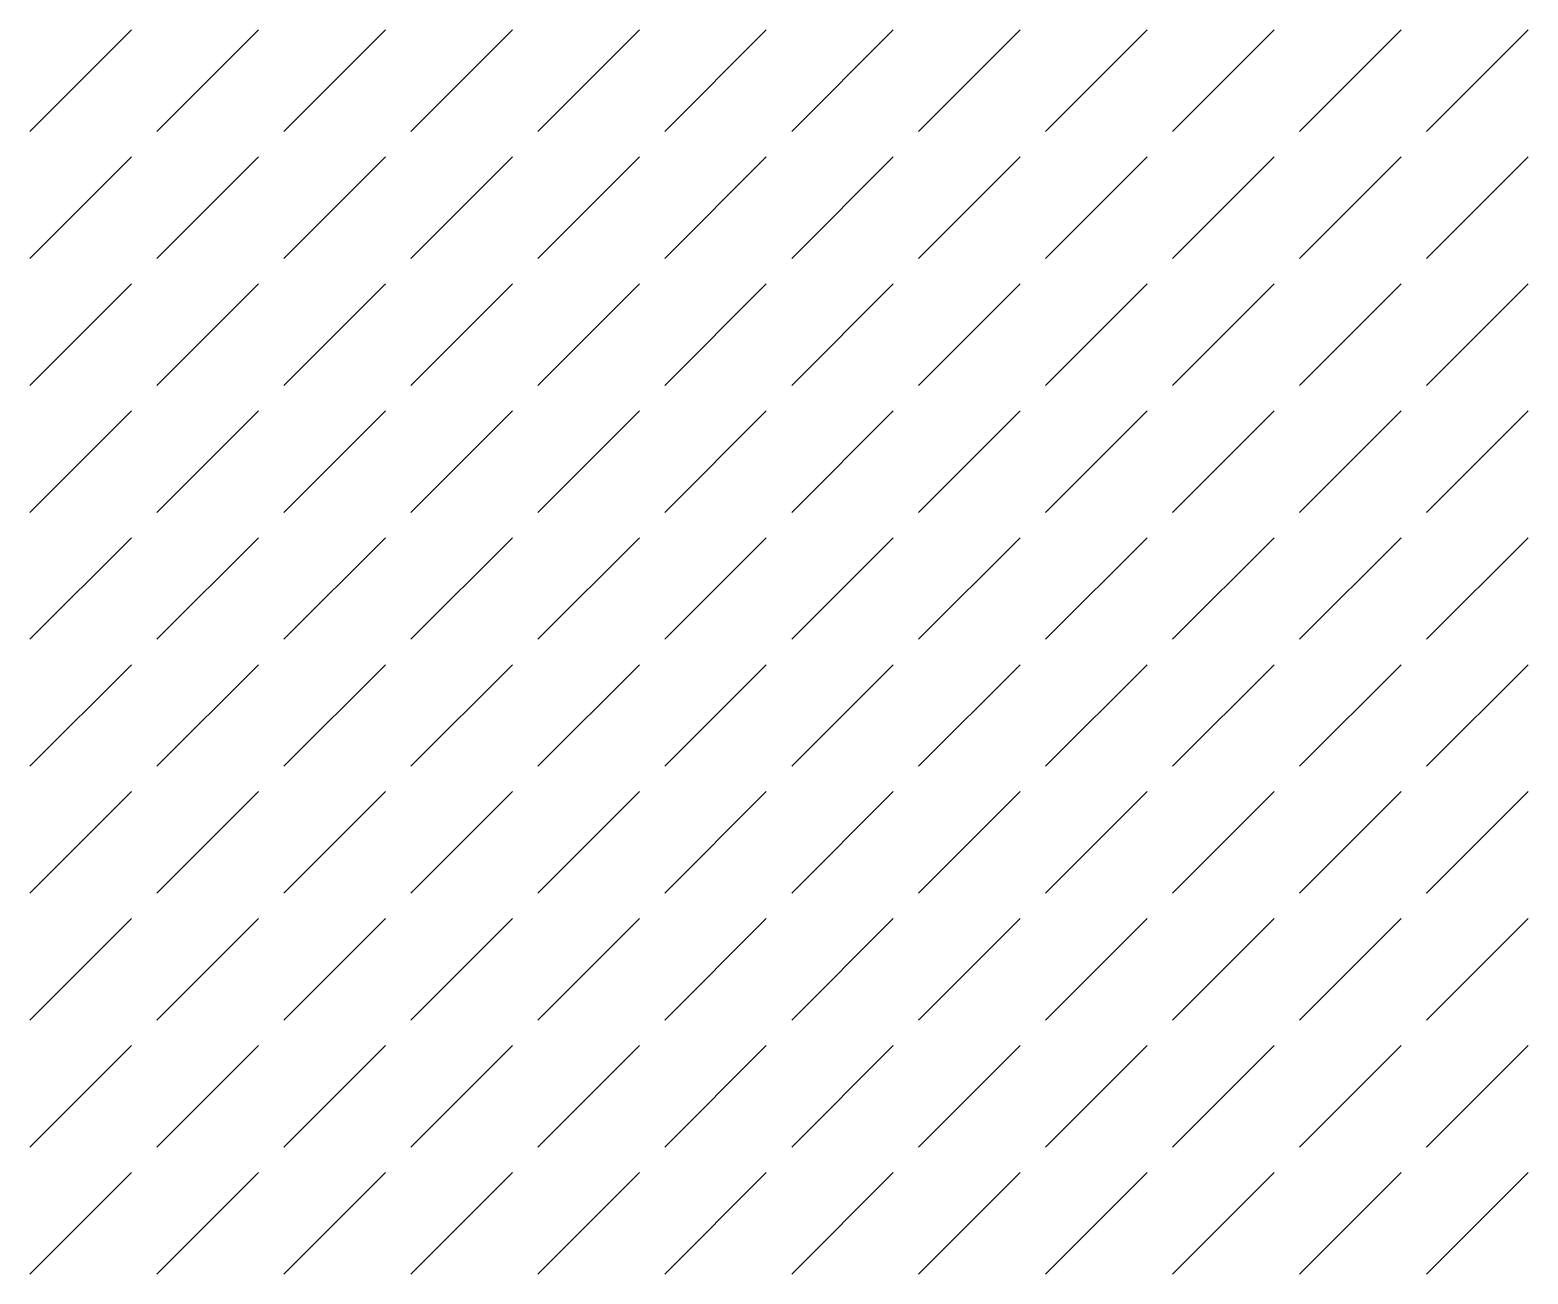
# Model space of a CAD drawing. Header units: millimetres. Extents: x 0 to 1000005, y 0 to 1000005.
# Drawn here: x 0 to 118, y 0 to 98 of the extents above; entities outside this region: 1.
import ezdxf

# ---------------------------------------------------------------- set-up
doc = ezdxf.new("R2010")
doc.units = ezdxf.units.MM
doc.layers.add('GRID', color=5, linetype='Continuous')
doc.layers.add('WALLS', color=3, linetype='Continuous')

msp = doc.modelspace()

# ---------------------------------------------------------------- linework, layer by layer
at = {"layer": 'GRID'}
msp.add_circle((1000000, 1000000), 5, dxfattribs=at)
at = {"layer": 'WALLS'}
for p, q in [((0, 90), (8, 98)), ((10, 90), (18, 98)), ((20, 90), (28, 98)), ((30, 90), (38, 98)), ((40, 90), (48, 98)), ((50, 90), (58, 98)), ((60, 90), (68, 98)), ((70, 90), (78, 98)), ((80, 90), (88, 98)), ((90, 90), (98, 98)), ((100, 90), (108, 98)), ((110, 90), (118, 98)), ((0, 80), (8, 88)), ((10, 80), (18, 88)), ((20, 80), (28, 88)), ((30, 80), (38, 88)), ((40, 80), (48, 88)), ((50, 80), (58, 88)), ((60, 80), (68, 88)), ((70, 80), (78, 88)), ((80, 80), (88, 88)), ((90, 80), (98, 88)), ((100, 80), (108, 88)), ((110, 80), (118, 88)), ((0, 70), (8, 78)), ((10, 70), (18, 78)), ((20, 70), (28, 78)), ((30, 70), (38, 78)), ((40, 70), (48, 78)), ((50, 70), (58, 78)), ((60, 70), (68, 78)), ((70, 70), (78, 78)), ((80, 70), (88, 78)), ((90, 70), (98, 78)), ((100, 70), (108, 78)), ((110, 70), (118, 78)), ((0, 60), (8, 68)), ((10, 60), (18, 68)), ((20, 60), (28, 68)), ((30, 60), (38, 68)), ((40, 60), (48, 68)), ((50, 60), (58, 68)), ((60, 60), (68, 68)), ((70, 60), (78, 68)), ((80, 60), (88, 68)), ((90, 60), (98, 68)), ((100, 60), (108, 68)), ((110, 60), (118, 68)), ((0, 50), (8, 58)), ((10, 50), (18, 58)), ((20, 50), (28, 58)), ((30, 50), (38, 58)), ((40, 50), (48, 58)), ((50, 50), (58, 58)), ((60, 50), (68, 58)), ((70, 50), (78, 58)), ((80, 50), (88, 58)), ((90, 50), (98, 58)), ((100, 50), (108, 58)), ((110, 50), (118, 58)), ((0, 40), (8, 48)), ((10, 40), (18, 48)), ((20, 40), (28, 48)), ((30, 40), (38, 48)), ((40, 40), (48, 48)), ((50, 40), (58, 48)), ((60, 40), (68, 48)), ((70, 40), (78, 48)), ((80, 40), (88, 48)), ((90, 40), (98, 48)), ((100, 40), (108, 48)), ((110, 40), (118, 48)), ((0, 30), (8, 38)), ((10, 30), (18, 38)), ((20, 30), (28, 38)), ((30, 30), (38, 38)), ((40, 30), (48, 38)), ((50, 30), (58, 38)), ((60, 30), (68, 38)), ((70, 30), (78, 38)), ((80, 30), (88, 38)), ((90, 30), (98, 38)), ((100, 30), (108, 38)), ((110, 30), (118, 38)), ((0, 20), (8, 28)), ((10, 20), (18, 28)), ((20, 20), (28, 28)), ((30, 20), (38, 28)), ((40, 20), (48, 28)), ((50, 20), (58, 28)), ((60, 20), (68, 28)), ((70, 20), (78, 28)), ((80, 20), (88, 28)), ((90, 20), (98, 28)), ((100, 20), (108, 28)), ((110, 20), (118, 28)), ((0, 10), (8, 18)), ((10, 10), (18, 18)), ((20, 10), (28, 18)), ((30, 10), (38, 18)), ((40, 10), (48, 18)), ((50, 10), (58, 18)), ((60, 10), (68, 18)), ((70, 10), (78, 18)), ((80, 10), (88, 18)), ((90, 10), (98, 18)), ((100, 10), (108, 18)), ((110, 10), (118, 18)), ((0, 0), (8, 8)), ((10, 0), (18, 8)), ((20, 0), (28, 8)), ((30, 0), (38, 8)), ((40, 0), (48, 8)), ((50, 0), (58, 8)), ((60, 0), (68, 8)), ((70, 0), (78, 8)), ((80, 0), (88, 8)), ((90, 0), (98, 8)), ((100, 0), (108, 8)), ((110, 0), (118, 8))]:
    msp.add_line(p, q, dxfattribs=at)

doc.saveas('drawing.dxf')
